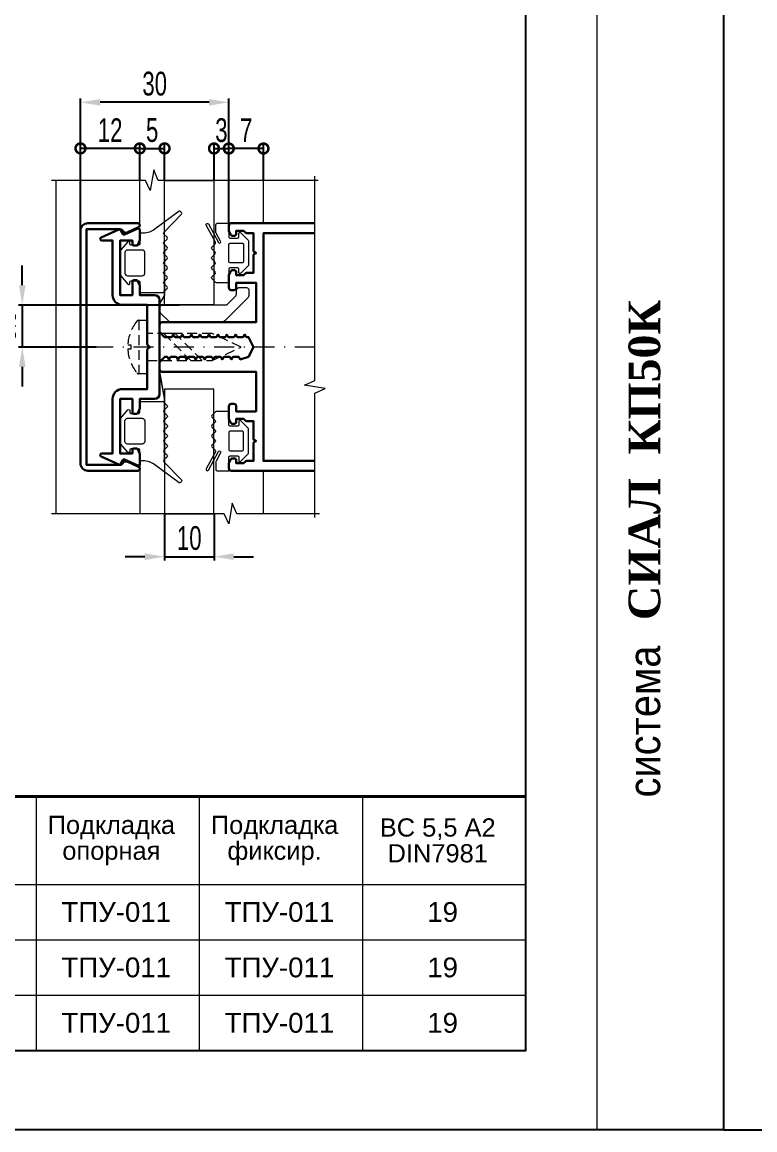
# Model space of a CAD drawing. Extents: x -37 to 8820, y -336 to 478.
# Drawn here: x 541.4 to 634, y 0 to 139.9 of the extents above; entities that cross this region are included whole.
import ezdxf
from ezdxf.enums import TextEntityAlignment as Align

# ---------------------------------------------------------------- set-up
doc = ezdxf.new("R2010")
doc.units = 0
doc.header["$LTSCALE"] = 5
doc.linetypes.add('DASHDOT', pattern=[1, 0.5, -0.25, 0, -0.25])
doc.linetypes.add('HIDDEN', pattern=[0.375, 0.25, -0.125])
doc.layers.get('0').update_dxf_attribs({"linetype": 'CONTINUOUS', "lineweight": 30})
doc.layers.get('DEFPOINTS').update_dxf_attribs({"linetype": 'CONTINUOUS'})
for name, color, linetype, lineweight in [('1', 6, 'DASHDOT', 13), ('2', 3, 'HIDDEN', 13), ('Dimentions', 5, 'CONTINUOUS', 15), ('Glass', 5, 'CONTINUOUS', 20), ('Герлен', 7, 'CONTINUOUS', 60), ('Зигзаг', 1, 'CONTINUOUS', 15), ('Конструкции', 252, 'CONTINUOUS', 20), ('Подкладки', 1, 'CONTINUOUS', 20), ('Рамки', 1, 'CONTINUOUS', 15), ('Текстовый', 7, 'CONTINUOUS', 9), ('Уплотнители', 1, 'CONTINUOUS', 20)]:
    doc.layers.add(name, color=color, linetype=linetype, lineweight=lineweight)
doc.layers.add('Скрытые', color=14, linetype='CONTINUOUS', plot=False)
doc.styles.add('3', font='RUSS.SHX', dxfattribs={"width": 0.7, "height": 3})
doc.styles.add('Каталожный', font='arial.ttf', dxfattribs={"height": 2.5})
doc.styles.add('Фирм', font='arial.ttf', dxfattribs={"height": 3.5})
doc.styles.add('Фирм5', font='timesbd.ttf', dxfattribs={"height": 4})
doc.dimstyles.new('MX1_6', dxfattribs={"dimtxt": 3, "dimasz": 2.5, "dimexe": 0.5, "dimexo": 0, "dimgap": 0.8, "dimtad": 1, "dimlfac": 1.6, "dimdsep": 46, "dimtxsty": '3', "dimcen": 0, "dimclrd": 256, "dimclre": 256, "dimclrt": 256, "dimaunit": 1, "dimadec": 0, "dimazin": 0, "dimtfac": 1, "dimtmove": 0, "dimatfit": 1, "dimfxl": 1, "dimtvp": 1, "dimtolj": 1, "dimtzin": 0, "dimarcsym": 0})

# ---------------------------------------------------------------- blocks, each defined once
blk = doc.blocks.new('*D1048')
at = {"layer": 'DEFPOINTS', "color": 0, "linetype": 'Continuous', "transparency": 16777216}
for p in [(548.73, 129.78), (548.73, 123.13), (567.48, 122.56)]:
    blk.add_point(p, dxfattribs=at)
at = {"layer": 'Dimentions', "linetype": 'Continuous', "lineweight": -2, "transparency": 16777216}
for p, q in [((548.73, 123.13), (548.73, 130.28)), ((567.48, 122.56), (567.48, 130.28)), ((564.98, 129.78), (551.23, 129.78))]:
    blk.add_line(p, q, dxfattribs=at)
at = {"layer": 'Dimentions', "linetype": 'Continuous', "transparency": 16777216}
for points in [[(551.23, 130.19), (551.23, 129.36), (548.73, 129.78)], [(564.98, 130.19), (564.98, 129.36), (567.48, 129.78)]]:
    blk.add_solid(points, dxfattribs=at)
at = {"layer": 'Dimentions', "linetype": 'Continuous', "transparency": 16777216, "insert": (558.11, 132.12), "char_height": 3, "attachment_point": 5, "style": '3'}
blk.add_mtext('\\A1;30', dxfattribs=at)
blk = doc.blocks.new('_DotSmall')
at = {"color": 0, "linetype": 'ByBlock', "const_width": 0.5}
blk.add_lwpolyline([(-0.0625, 0, 1), (0.0625, 0, 1)], format="xyb", close=True, dxfattribs=at)
blk = doc.blocks.new('*D1049')
at = {"layer": 'DEFPOINTS', "color": 0, "linetype": 'Continuous', "transparency": 16777216}
for p in [(548.73, 123.96), (556.23, 119.92), (548.73, 109.96)]:
    blk.add_point(p, dxfattribs=at)
at = {"layer": 'Dimentions', "linetype": 'Continuous', "lineweight": -2, "transparency": 16777216}
for p, q in [((548.73, 109.96), (548.73, 124.46)), ((556.23, 123.96), (548.73, 123.96)), ((556.23, 119.92), (556.23, 124.46))]:
    blk.add_line(p, q, dxfattribs=at)
at = {"layer": 'Dimentions', "linetype": 'Continuous', "lineweight": -2, "transparency": 16777216, "xscale": 2.5, "yscale": 2.5, "zscale": 2.5, "rotation": 180}
blk.add_blockref('_DotSmall', (548.73, 123.96), dxfattribs=at)
at = {"layer": 'Dimentions', "linetype": 'Continuous', "lineweight": -2, "transparency": 16777216, "xscale": 2.5, "yscale": 2.5, "zscale": 2.5}
blk.add_blockref('_DotSmall', (556.23, 123.96), dxfattribs=at)
at = {"layer": 'Dimentions', "linetype": 'Continuous', "transparency": 16777216, "insert": (552.48, 126.26), "char_height": 3, "attachment_point": 5, "style": '3'}
blk.add_mtext('\\A1;12', dxfattribs=at)
blk = doc.blocks.new('*D1050')
at = {"layer": 'DEFPOINTS', "color": 0, "linetype": 'Continuous', "transparency": 16777216}
for p in [(567.48, 123.95), (565.61, 119.92), (567.48, 114.18)]:
    blk.add_point(p, dxfattribs=at)
at = {"layer": 'Dimentions', "linetype": 'Continuous', "lineweight": -2, "transparency": 16777216}
for p, q in [((565.61, 119.92), (565.61, 124.45)), ((565.61, 123.95), (567.48, 123.95)), ((567.48, 114.18), (567.48, 124.45))]:
    blk.add_line(p, q, dxfattribs=at)
at = {"layer": 'Dimentions', "linetype": 'Continuous', "lineweight": -2, "transparency": 16777216, "xscale": 2.5, "yscale": 2.5, "zscale": 2.5, "rotation": 180}
blk.add_blockref('_DotSmall', (565.61, 123.95), dxfattribs=at)
at = {"layer": 'Dimentions', "linetype": 'Continuous', "lineweight": -2, "transparency": 16777216, "xscale": 2.5, "yscale": 2.5, "zscale": 2.5}
blk.add_blockref('_DotSmall', (567.48, 123.95), dxfattribs=at)
at = {"layer": 'Dimentions', "linetype": 'Continuous', "transparency": 16777216, "insert": (566.54, 126.25), "char_height": 3, "attachment_point": 5, "style": '3'}
blk.add_mtext('\\A1;3', dxfattribs=at)
blk = doc.blocks.new('*D1051')
at = {"layer": 'DEFPOINTS', "color": 0, "linetype": 'Continuous', "transparency": 16777216}
for p in [(567.48, 123.95), (567.48, 119.92), (571.86, 119.92)]:
    blk.add_point(p, dxfattribs=at)
at = {"layer": 'Dimentions', "linetype": 'Continuous', "lineweight": -2, "transparency": 16777216}
for p, q in [((567.48, 119.92), (567.48, 124.45)), ((571.86, 123.95), (567.48, 123.95)), ((571.86, 119.92), (571.86, 124.45))]:
    blk.add_line(p, q, dxfattribs=at)
at = {"layer": 'Dimentions', "linetype": 'Continuous', "lineweight": -2, "transparency": 16777216, "xscale": 2.5, "yscale": 2.5, "zscale": 2.5, "rotation": 180}
blk.add_blockref('_DotSmall', (567.48, 123.95), dxfattribs=at)
at = {"layer": 'Dimentions', "linetype": 'Continuous', "lineweight": -2, "transparency": 16777216, "xscale": 2.5, "yscale": 2.5, "zscale": 2.5}
blk.add_blockref('_DotSmall', (571.86, 123.95), dxfattribs=at)
at = {"layer": 'Dimentions', "linetype": 'Continuous', "transparency": 16777216, "insert": (569.67, 126.25), "char_height": 3, "attachment_point": 5, "style": '3'}
blk.add_mtext('\\A1;7', dxfattribs=at)
blk = doc.blocks.new('*D1052')
at = {"layer": 'DEFPOINTS', "color": 0, "linetype": 'Continuous', "transparency": 16777216}
for p in [(559.36, 77.82), (565.61, 77.82), (565.61, 72.39)]:
    blk.add_point(p, dxfattribs=at)
at = {"layer": 'Dimentions', "linetype": 'Continuous', "lineweight": -2, "transparency": 16777216}
for p, q in [((559.36, 77.82), (559.36, 71.89)), ((565.61, 77.82), (565.61, 71.89)), ((556.86, 72.39), (554.36, 72.39)), ((559.36, 72.39), (565.61, 72.39)), ((568.11, 72.39), (570.61, 72.39))]:
    blk.add_line(p, q, dxfattribs=at)
at = {"layer": 'Dimentions', "linetype": 'Continuous', "transparency": 16777216}
for points in [[(556.86, 72.81), (556.86, 71.97), (559.36, 72.39)], [(568.11, 72.81), (568.11, 71.97), (565.61, 72.39)]]:
    blk.add_solid(points, dxfattribs=at)
at = {"layer": 'Dimentions', "linetype": 'Continuous', "transparency": 16777216, "insert": (562.48, 74.73), "char_height": 3, "attachment_point": 5, "style": '3'}
blk.add_mtext('\\A1;\\A1;10 ', dxfattribs=at)
blk = doc.blocks.new('*D1053')
at = {"layer": 'DEFPOINTS', "color": 0, "linetype": 'Continuous', "transparency": 16777216}
for p in [(559.36, 123.96), (556.23, 119.92), (559.36, 119.92)]:
    blk.add_point(p, dxfattribs=at)
at = {"layer": 'Dimentions', "linetype": 'Continuous', "lineweight": -2, "transparency": 16777216}
for p, q in [((556.23, 119.92), (556.23, 124.46)), ((556.23, 123.96), (559.36, 123.96)), ((559.36, 119.92), (559.36, 124.46))]:
    blk.add_line(p, q, dxfattribs=at)
at = {"layer": 'Dimentions', "linetype": 'Continuous', "lineweight": -2, "transparency": 16777216, "xscale": 2.5, "yscale": 2.5, "zscale": 2.5, "rotation": 180}
blk.add_blockref('_DotSmall', (556.23, 123.96), dxfattribs=at)
at = {"layer": 'Dimentions', "linetype": 'Continuous', "lineweight": -2, "transparency": 16777216, "xscale": 2.5, "yscale": 2.5, "zscale": 2.5}
blk.add_blockref('_DotSmall', (559.36, 123.96), dxfattribs=at)
at = {"layer": 'Dimentions', "linetype": 'Continuous', "transparency": 16777216, "insert": (557.79, 126.26), "char_height": 3, "attachment_point": 5, "style": '3'}
blk.add_mtext('\\A1;\\A1;5 ', dxfattribs=at)
blk = doc.blocks.new('*D1432')
at = {"layer": 'DEFPOINTS', "color": 0, "transparency": 16777216}
for p in [(561.21, 104.18), (541.38, 98.87), (550.73, 98.87)]:
    blk.add_point(p, dxfattribs=at)
at = {"layer": 'Dimentions', "lineweight": -2, "transparency": 16777216}
for p, q in [((541.38, 106.68), (541.38, 109.18)), ((561.21, 104.18), (540.88, 104.18)), ((541.38, 104.18), (541.38, 98.87)), ((550.73, 98.87), (540.88, 98.87)), ((541.38, 96.37), (541.38, 93.87))]:
    blk.add_line(p, q, dxfattribs=at)
at = {"layer": 'Dimentions', "transparency": 16777216}
for points in [[(540.96, 106.68), (541.79, 106.68), (541.38, 104.18)], [(540.96, 96.37), (541.79, 96.37), (541.38, 98.87)]]:
    blk.add_solid(points, dxfattribs=at)
at = {"layer": 'Dimentions', "transparency": 16777216, "insert": (539.08, 101.53), "char_height": 3, "attachment_point": 5, "rotation": 90, "style": '3'}
blk.add_mtext('\\A1;8.5', dxfattribs=at)

msp = doc.modelspace()

# ---------------------------------------------------------------- linework, layer by layer
for points in [[(548.73, 113.5597), (548.73, 84.1847, 0.41421356), (549.6675, 83.2472), (555.98, 83.2472, 0.80258485), (556.0857, 83.7237), (554.649, 84.3937, 0.40155944), (554.076, 84.1991, -0.27973928), (553.7433, 83.9972), (549.48, 83.9972), (549.48, 113.7472), (553.7433, 113.7472, -0.27973928), (554.076, 113.5452, 0.40155944), (554.649, 113.3506), (556.0857, 114.0206, 0.80258485), (555.98, 114.4972), (549.6675, 114.4972, 0.41421356)], [(553.5761, 113.7296, -0.41421356), (553.8253, 113.6389), (554.0453, 113.1671, 0.41421356), (554.2944, 113.0764), (555.9633, 113.8546, -0.54861879), (556.23, 113.6847), (556.23, 112.3539, -0.11643382), (556.2102, 112.2701), (555.9693, 111.7883, -0.28407904), (555.8016, 111.6847), (555.48, 111.6847, -0.41421356), (555.2925, 111.8722), (555.2925, 112.3097), (553.73, 112.3097), (553.73, 105.4347), (555.2925, 105.4347), (555.2925, 107.1222, -0.41421356), (555.48, 107.3097), (555.8016, 107.3097, -0.28407904), (555.9693, 107.206), (556.2102, 106.7242, -0.11643382), (556.23, 106.6404), (556.23, 105.4347), (558.105, 105.4347, -0.41421356), (558.73, 104.8097), (558.73, 92.9347, -0.41421356), (558.105, 92.3097), (556.23, 92.3097), (556.23, 91.1039, -0.11643382), (556.2102, 91.0201), (555.9693, 90.5383, -0.28407904), (555.8016, 90.4347), (555.48, 90.4347, -0.41421356), (555.2925, 90.6222), (555.2925, 92.3097), (553.73, 92.3097), (553.73, 85.4347), (555.2925, 85.4347), (555.2925, 85.8722, -0.41421356), (555.48, 86.0597), (555.8016, 86.0597, -0.28407904), (555.9693, 85.956), (556.2102, 85.4742, -0.11643382), (556.23, 85.3904), (556.23, 84.0597, -0.54861879), (555.9633, 83.8897), (554.2944, 84.6679, 0.41421356), (554.0453, 84.5772), (553.8253, 84.1054, -0.41421356), (553.5761, 84.0147), (551.3383, 85.0582, -0.29147342), (551.23, 85.2282), (551.23, 85.2472, -0.41421356), (551.4175, 85.4347), (552.7925, 85.4347), (552.7925, 92.3097, -0.41421356), (554.0425, 93.5597), (557.1675, 93.5597), (557.1675, 98.482, -0.19891237), (557.2224, 98.6146), (557.48, 98.8722), (557.2224, 99.1297, -0.19891237), (557.1675, 99.2623), (557.1675, 104.1847), (554.0425, 104.1847, -0.41421356), (552.7925, 105.4347), (552.7925, 112.3097), (551.4175, 112.3097, -0.41421356), (551.23, 112.4972), (551.23, 112.5161, -0.29147342), (551.3383, 112.6861)]]:
    msp.add_lwpolyline(points, format="xyb", close=True)
msp.add_lwpolyline([(578.3452, 83.2472), (567.7925, 83.2472, -0.41421356), (567.48, 83.5597), (567.48, 84.1404, -0.11643382), (567.4998, 84.2242), (567.7407, 84.706, -0.28407904), (567.9084, 84.8097), (568.23, 84.8097, -0.41421356), (568.4175, 84.6222), (568.4175, 84.1847), (569.355, 84.1847), (569.6126, 84.4422, -0.19891237), (569.7452, 84.4972), (570.605, 84.4972), (570.605, 86.725, -0.28407904), (570.7087, 86.8927), (570.9175, 86.9972), (570.7087, 87.1016, -0.28407904), (570.605, 87.2693), (570.605, 89.4972), (569.7452, 89.4972, -0.19891237), (569.6126, 89.5521), (569.355, 89.8097), (568.4175, 89.8097), (568.4175, 89.3722, -0.41421356), (568.23, 89.1847), (567.9084, 89.1847, -0.28407904), (567.7407, 89.2883), (567.4998, 89.7701, -0.11643382), (567.48, 89.8539), (567.48, 91.3722, -0.41421356), (567.7925, 91.6847), (568.105, 91.6847, -0.41421356), (568.4175, 91.3722), (568.4175, 90.7472), (570.9175, 90.7472), (570.9175, 95.7472), (559.0425, 95.7472, -0.41421356), (558.73, 96.0597), (558.73, 96.9195, -0.19891237), (558.7849, 97.0521), (559.3001, 97.5672, -0.19891237), (559.4327, 97.6222), (559.6454, 97.6222, -0.28407904), (559.8131, 97.5185), (559.9175, 97.3097), (560.022, 97.5185, -0.28407904), (560.1897, 97.6222), (560.7704, 97.6222, -0.28407904), (560.9381, 97.5185), (561.0425, 97.3097), (561.147, 97.5185, -0.28407904), (561.3147, 97.6222), (561.8954, 97.6222, -0.28407904), (562.0631, 97.5185), (562.1675, 97.3097), (562.272, 97.5185, -0.28407904), (562.4397, 97.6222), (563.0204, 97.6222, -0.28407904), (563.1881, 97.5185), (563.2925, 97.3097), (563.397, 97.5185, -0.28407904), (563.5647, 97.6222), (564.1454, 97.6222, -0.28407904), (564.3131, 97.5185), (564.4175, 97.3097), (564.522, 97.5185, -0.28407904), (564.6897, 97.6222), (565.2704, 97.6222, -0.28407904), (565.4381, 97.5185), (565.5425, 97.3097), (565.647, 97.5185, -0.28407904), (565.8147, 97.6222), (566.3954, 97.6222, -0.28407904), (566.5631, 97.5185), (566.6675, 97.3097), (566.772, 97.5185, -0.28407904), (566.9397, 97.6222), (567.5204, 97.6222, -0.28407904), (567.6881, 97.5185), (567.7925, 97.3097), (567.897, 97.5185, -0.28407904), (568.0647, 97.6222), (568.6454, 97.6222, -0.28407904), (568.8131, 97.5185), (568.9175, 97.3097), (569.98, 97.6222), (570.605, 98.8722), (569.98, 100.1222), (569.7522, 100.1222, -0.28407904), (569.5845, 100.2258), (569.48, 100.4347), (569.3756, 100.2258, -0.28407904), (569.2079, 100.1222), (568.6272, 100.1222, -0.28407904), (568.4595, 100.2258), (568.355, 100.4347), (568.2506, 100.2258, -0.28407904), (568.0829, 100.1222), (567.5022, 100.1222, -0.28407904), (567.3345, 100.2258), (567.23, 100.4347), (567.1256, 100.2258, -0.28407904), (566.9579, 100.1222), (566.3772, 100.1222, -0.28407904), (566.2095, 100.2258), (566.105, 100.4347), (566.0006, 100.2258, -0.28407904), (565.8329, 100.1222), (565.2522, 100.1222, -0.28407904), (565.0845, 100.2258), (564.98, 100.4347), (564.8756, 100.2258, -0.28407904), (564.7079, 100.1222), (564.1272, 100.1222, -0.28407904), (563.9595, 100.2258), (563.855, 100.4347), (563.7506, 100.2258, -0.28407904), (563.5829, 100.1222), (563.0022, 100.1222, -0.28407904), (562.8345, 100.2258), (562.73, 100.4347), (562.6256, 100.2258, -0.28407904), (562.4579, 100.1222), (561.8772, 100.1222, -0.28407904), (561.7095, 100.2258), (561.605, 100.4347), (561.5006, 100.2258, -0.28407904), (561.3329, 100.1222), (560.7522, 100.1222, -0.28407904), (560.5845, 100.2258), (560.48, 100.4347), (560.3756, 100.2258, -0.28407904), (560.2079, 100.1222), (559.4327, 100.1222, -0.19891237), (559.3001, 100.1771), (558.7849, 100.6922, -0.19891237), (558.73, 100.8248), (558.73, 101.6847, -0.41421356), (559.0425, 101.9972), (570.9175, 101.9972), (570.9175, 106.9972), (568.4175, 106.9972), (568.4175, 106.3722, -0.41421356), (568.105, 106.0597), (567.7925, 106.0597, -0.41421356), (567.48, 106.3722), (567.48, 107.8904, -0.11643382), (567.4998, 107.9742), (567.7407, 108.456, -0.28407904), (567.9084, 108.5597), (568.23, 108.5597, -0.41421356), (568.4175, 108.3722), (568.4175, 107.9347), (569.355, 107.9347), (569.6126, 108.1922, -0.19891237), (569.7452, 108.2472), (570.605, 108.2472), (570.605, 110.475, -0.28407904), (570.7087, 110.6427), (570.9175, 110.7472), (570.7087, 110.8516, -0.28407904), (570.605, 111.0193), (570.605, 113.2472), (569.7452, 113.2472, -0.19891237), (569.6126, 113.3021), (569.355, 113.5597), (568.4175, 113.5597), (568.4175, 113.1222, -0.41421356), (568.23, 112.9347), (567.9084, 112.9347, -0.28407904), (567.7407, 113.0383), (567.4998, 113.5201, -0.11643382), (567.48, 113.6039), (567.48, 114.1847, -0.41421356), (567.7925, 114.4972), (578.3452, 114.4972)], format="xyb")
msp.add_lwpolyline([(578.3452, 84.4972), (571.855, 84.4972), (571.855, 113.2472), (578.3452, 113.2472)])
at = {"layer": '1'}
msp.add_line((578.3452, 98.8722), (550.73, 98.8722), dxfattribs=at)
at = {"layer": '2'}
msp.add_line((556.1115, 102.2472), (556.1115, 95.4972), dxfattribs=at)
msp.add_lwpolyline([(554.7047, 99.1178, -0.16184886), (555.8704, 102.1335, -0.22388754), (556.1115, 102.2472), (557.1675, 102.2472), (557.1675, 95.4972), (556.1115, 95.4972, -0.22388754), (555.8704, 95.6108, -0.16184886), (554.7047, 98.6265), (555.1423, 98.6265), (555.1423, 99.1178)], format="xyb", close=True, dxfattribs=at)
for points in [[(557.1675, 97.1534), (565.3567, 97.1534), (569.0425, 98.8722), (565.3567, 100.5909), (557.1675, 100.5909)], [(559.248, 100.5909), (562.6855, 97.1534), (564.1178, 97.1534), (560.6803, 100.5909)]]:
    msp.add_lwpolyline(points, close=True, dxfattribs=at)
at = {"layer": 'Dimentions', "linetype": 'Continuous'}
msp.add_line((614, 297), (614, 0), dxfattribs=at)
at = {"layer": 'Glass'}
for points in [[(559.355, 104.1847), (559.355, 119.9198), (565.605, 119.9198), (565.605, 104.1847)], [(559.355, 93.5597), (559.355, 77.8245), (565.605, 77.8245), (565.605, 93.5597)]]:
    msp.add_lwpolyline(points, close=True, dxfattribs=at)
at = {"layer": 'Герлен', "lineweight": 40}
msp.add_line((440, 42.0868), (605, 42.0868), dxfattribs=at)
at = {"layer": 'Герлен', "ltscale": 2, "const_width": 0.1875}
msp.add_lwpolyline([(559.355, 111.6084), (559.355, 105.4138), (558.73, 104.3257), (558.73, 95.7472), (559.355, 92.3342), (559.355, 84.5176)], dxfattribs=at)
at = {"layer": 'Зигзаг'}
for points in [[(578.7874, 119.9198), (558.5679, 119.9198), (557.987, 121.2377), (557.5514, 118.625), (556.9689, 119.9198), (545.0599, 119.9198)], [(578.3452, 77.3334), (578.3452, 93.0453), (579.663, 93.6262), (577.0504, 94.0618), (578.3452, 94.6443), (578.3452, 120.4459)], [(578.9294, 77.8245), (568.5042, 77.8245), (567.9234, 79.1424), (567.4877, 76.5297), (566.9052, 77.8245), (545.0629, 77.8245)]]:
    msp.add_lwpolyline(points, dxfattribs=at)
at = {"layer": 'Конструкции'}
for p, q in [((556.23, 114.4972), (556.23, 119.9198)), ((571.855, 114.4972), (571.855, 119.9198)), ((556.23, 84.9255), (556.23, 77.8245)), ((556.23, 83.2472), (556.23, 77.8245)), ((571.855, 77.8245), (571.855, 83.2472)), ((571.855, 77.8245), (571.855, 83.2472))]:
    msp.add_line(p, q, dxfattribs=at)
msp.add_lwpolyline([(545.605, 119.9198), (545.605, 77.8245)], dxfattribs=at)
msp.add_lwpolyline([(545.605, 119.9198), (545.605, 77.8245)], dxfattribs=at)
at = {"layer": 'Подкладки'}
msp.add_lwpolyline([(568.4527, 106.0597, -0.41421356), (568.7652, 106.3722), (569.7027, 106.3722, -0.41421356), (570.0152, 106.0597), (570.0152, 105.4883, -0.19891237), (569.8322, 105.0463), (566.966, 102.1802, -0.19891237), (566.5241, 101.9972), (560.1457, 101.9972, -0.19891237), (559.9247, 102.0887), (558.8578, 103.1556, -0.19891237), (558.7663, 103.3766), (558.7663, 103.8722, -0.41421356), (559.0788, 104.1847), (567.0733, 104.1847, 0.19891237), (567.2942, 104.2762), (568.3612, 105.3431, 0.19891237), (568.4527, 105.5641)], format="xyb", close=True, dxfattribs=at)
at = {"layer": 'Рамки'}
for p, q in [((543.125, 42.0868), (543.125, 10)), ((563.75, 42.0868), (563.75, 10)), ((584.375, 42.0868), (584.375, 10)), ((440, 31), (605, 31)), ((440, 24), (605, 24)), ((440, 17), (605, 17)), ((440, 10), (605, 10))]:
    msp.add_line(p, q, dxfattribs=at)
at = {"layer": 'Скрытые', "linetype": 'Continuous'}
for points in [[(420, 297), (630, 297), (630, 0), (420, 0)], [(840, 297), (630, 297), (630, 0), (840, 0)], [(440, 10), (440, 287), (605, 287), (605, 10)]]:
    msp.add_lwpolyline(points, close=True, dxfattribs=at)
at = {"layer": 'Уплотнители'}
for points in [[(554.98, 107.0909, -0.41421356), (555.1363, 107.2472), (556.0738, 107.2472, -0.41421356), (556.23, 107.0909), (556.23, 105.7472), (559.118, 105.7472, 0.19891237), (559.2064, 105.7838), (559.6843, 106.2617, 0.41421356), (559.6843, 106.4826), (559.2802, 106.8867, -0.41421356), (559.2802, 107.1076), (559.6843, 107.5117, 0.41421356), (559.6843, 107.7326), (559.2802, 108.1367, -0.41421356), (559.2802, 108.3576), (559.6843, 108.7617, 0.41421356), (559.6843, 108.9826), (559.2802, 109.3867, -0.41421356), (559.2802, 109.6076), (559.6843, 110.0117, 0.41421356), (559.6843, 110.2326), (559.2802, 110.6367, -0.41421356), (559.2802, 110.8576), (559.6843, 111.2617, 0.41421356), (559.6843, 111.4826), (559.2802, 111.8867, -0.41421356), (559.2802, 112.1076), (559.6843, 112.5117, 0.41421356), (559.6843, 112.7326), (559.2802, 113.1367, -0.41421356), (559.2802, 113.3576), (561.4945, 115.6367, 0.41421356), (561.4945, 115.8576), (561.3632, 115.989, 0.29253821), (561.1987, 116.0251), (558.1455, 113.7443, -0.16178775), (556.6493, 113.2472), (556.23, 113.2472), (556.23, 111.9034, -0.41421356), (556.0738, 111.7472), (555.1363, 111.7472, -0.41421356), (554.98, 111.9034), (554.98, 112.0597, 0.66858666), (554.7132, 112.17), (553.7757, 111.1054, 0.19861919), (553.73, 110.995), (553.73, 107.9993, 0.19861919), (553.7757, 107.8889), (554.7132, 106.8243, 0.66858666), (554.98, 106.9347)], [(566.4409, 112.2279), (565.8739, 113.273, -0.12491271), (565.855, 113.3475), (565.855, 114.3409, -0.41421356), (566.0113, 114.4972), (567.48, 114.4972), (567.48, 112.7784, 0.41421356), (567.6363, 112.6222), (568.5738, 112.6222, 0.41421356), (568.73, 112.7784), (568.73, 113.1847, -0.66858666), (568.9969, 113.295), (569.9344, 112.3554, -0.19861919), (569.98, 112.245), (569.98, 109.2493, -0.19861919), (569.9344, 109.1389), (568.9969, 108.1993, -0.66858666), (568.73, 108.3097), (568.73, 108.7159, 0.41421356), (568.5738, 108.8722), (567.6363, 108.8722, 0.41421356), (567.48, 108.7159), (567.48, 106.9972), (565.9197, 106.9972, -0.19891237), (565.8093, 107.0429), (565.3405, 107.5117, -0.41421356), (565.3405, 107.7326), (565.7445, 108.1367, 0.41421356), (565.7445, 108.3576), (565.3405, 108.7617, -0.41421356), (565.3405, 108.9826), (565.7445, 109.3867, 0.41421356), (565.7445, 109.6076), (565.3405, 110.0117, -0.41421356), (565.3405, 110.2326), (565.7445, 110.6367, 0.41421356), (565.7445, 110.8576), (565.3405, 111.2617, -0.41421356), (565.3405, 111.4826), (565.7726, 111.9147, 0.33207606), (565.7994, 112.0997), (564.6239, 114.2664, -1), (564.8986, 114.4154), (566.1662, 112.0789, 1)], [(569.355, 111.8409), (569.355, 109.6534, -0.41421356), (569.1988, 109.4972), (567.6363, 109.4972, -0.41421356), (567.48, 109.6534), (567.48, 111.8409, -0.41421356), (567.6363, 111.9972), (569.1988, 111.9972, -0.41421356)], [(554.355, 110.8097), (554.355, 108.1847, 0.41421356), (554.6675, 107.8722), (556.5425, 107.8722, 0.41421356), (556.855, 108.1847), (556.855, 110.8097, 0.41421356), (556.5425, 111.1222), (554.6675, 111.1222, 0.41421356)], [(554.98, 90.6534, 0.41421356), (555.1363, 90.4972), (556.0738, 90.4972, 0.41421356), (556.23, 90.6534), (556.23, 91.9972), (559.118, 91.9972, -0.19891237), (559.2064, 91.9605), (559.6843, 91.4826, -0.41421356), (559.6843, 91.2617), (559.2802, 90.8576, 0.41421356), (559.2802, 90.6367), (559.6843, 90.2326, -0.41421356), (559.6843, 90.0117), (559.2802, 89.6076, 0.41421356), (559.2802, 89.3867), (559.6843, 88.9826, -0.41421356), (559.6843, 88.7617), (559.2802, 88.3576, 0.41421356), (559.2802, 88.1367), (559.6843, 87.7326, -0.41421356), (559.6843, 87.5117), (559.2802, 87.1076, 0.41421356), (559.2802, 86.8867), (559.6843, 86.4826, -0.41421356), (559.6843, 86.2617), (559.2802, 85.8576, 0.41421356), (559.2802, 85.6367), (559.6843, 85.2326, -0.41421356), (559.6843, 85.0117), (559.2802, 84.6076, 0.41421356), (559.2802, 84.3867), (561.4945, 82.1076, -0.41421356), (561.4945, 81.8867), (561.3632, 81.7553, -0.29253821), (561.1987, 81.7192), (558.1455, 84, 0.16178775), (556.6493, 84.4972), (556.23, 84.4972), (556.23, 85.8409, 0.41421356), (556.0738, 85.9972), (555.1363, 85.9972, 0.41421356), (554.98, 85.8409), (554.98, 85.6847, -0.66858666), (554.7132, 85.5743), (553.7757, 86.6389, -0.19861919), (553.73, 86.7493), (553.73, 89.745, -0.19861919), (553.7757, 89.8554), (554.7132, 90.92, -0.66858666), (554.98, 90.8097)], [(554.355, 86.9347), (554.355, 89.5597, -0.41421356), (554.6675, 89.8722), (556.5425, 89.8722, -0.41421356), (556.855, 89.5597), (556.855, 86.9347, -0.41421356), (556.5425, 86.6222), (554.6675, 86.6222, -0.41421356)], [(566.4409, 85.5164), (565.8739, 84.4713, 0.12491271), (565.855, 84.3968), (565.855, 83.4034, 0.41421356), (566.0113, 83.2472), (567.48, 83.2472), (567.48, 84.9659, -0.41421356), (567.6363, 85.1222), (568.5738, 85.1222, -0.41421356), (568.73, 84.9659), (568.73, 84.5597, 0.66858666), (568.9969, 84.4493), (569.9344, 85.3889, 0.19861919), (569.98, 85.4993), (569.98, 88.495, 0.19861919), (569.9344, 88.6054), (568.9969, 89.545, 0.66858666), (568.73, 89.4347), (568.73, 89.0284, -0.41421356), (568.5738, 88.8722), (567.6363, 88.8722, -0.41421356), (567.48, 89.0284), (567.48, 90.7472), (565.9197, 90.7472, 0.19891237), (565.8093, 90.7014), (565.3405, 90.2326, 0.41421356), (565.3405, 90.0117), (565.7445, 89.6076, -0.41421356), (565.7445, 89.3867), (565.3405, 88.9826, 0.41421356), (565.3405, 88.7617), (565.7445, 88.3576, -0.41421356), (565.7445, 88.1367), (565.3405, 87.7326, 0.41421356), (565.3405, 87.5117), (565.7445, 87.1076, -0.41421356), (565.7445, 86.8867), (565.3405, 86.4826, 0.41421356), (565.3405, 86.2617), (565.7726, 85.8296, -0.33207606), (565.7994, 85.6446), (564.6239, 83.4779, 1), (564.8986, 83.3289), (566.1662, 85.6654, -1)], [(569.355, 85.9034), (569.355, 88.0909, 0.41421356), (569.1988, 88.2472), (567.6363, 88.2472, 0.41421356), (567.48, 88.0909), (567.48, 85.9034, 0.41421356), (567.6363, 85.7472), (569.1988, 85.7472, 0.41421356)]]:
    msp.add_lwpolyline(points, format="xyb", close=True, dxfattribs=at)

# ---------------------------------------------------------------- texts
at = {"layer": 'Текстовый', "style": 'Фирм5'}
msp.add_text('СИАЛ  КП50К', height=4, rotation=90, dxfattribs=at).set_placement((622, 64.3724))
at = {"layer": 'Текстовый', "style": 'Фирм', "width": 0.9}
msp.add_text(' система ', height=4, rotation=90, dxfattribs=at).set_placement((622, 51.5762), align=Align.CENTER)
at = {"layer": 'Текстовый', "linetype": 'Continuous', "attachment_point": 5, "line_spacing_factor": 0.85, "style": 'Каталожный'}
for s, insert, char_height, width in [('Подкладка опорная', (552.6366, 36.5434), 2.3, 27.25), ('Подкладка фиксир.', (573.2616, 36.5434), 2.3, 27.25), ('ВС 5,5 А2\\PDIN7981', (593.8866, 36.5434), 2.3, 27.25), ('ТПУ-011', (553.2547, 27.5), 2.5, 14), ('ТПУ-011', (573.8797, 27.5), 2.5, 14), ('19', (594.5047, 27.5), 2.5, 14), ('ТПУ-011', (553.2547, 20.5), 2.5, 14), ('ТПУ-011', (573.8797, 20.5), 2.5, 14), ('19', (594.5047, 20.5), 2.5, 14), ('ТПУ-011', (553.2547, 13.5), 2.5, 14), ('ТПУ-011', (573.8797, 13.5), 2.5, 14), ('19', (594.5047, 13.5), 2.5, 14)]:
    msp.add_mtext(s, dxfattribs=dict(at, insert=insert, char_height=char_height, width=width))

# ---------------------------------------------------------------- dimensions: what is measured, and where the dimension line sits
at = {"layer": 'Dimentions', "linetype": 'Continuous'}
dim = msp.add_linear_dim(base=(548.73, 129.7781), p1=(567.48, 122.5604), p2=(548.73, 123.1336), dimstyle='MX1_6', dxfattribs=at)
dim.commit()
dim.dimension.update_dxf_attribs({"geometry": '*D1048', "text_midpoint": (558.105, 132.121)})
for base, p1, p2, picture, middle in [((548.73, 123.9572), (556.23, 119.9198), (548.73, 109.9618), '*D1049', (552.48, 126.2572)), ((567.48, 123.9509), (571.855, 119.9198), (567.48, 119.9198), '*D1051', (569.6675, 126.2509))]:
    dim = msp.add_linear_dim(base=base, p1=p1, p2=p2, dimstyle='MX1_6', override={"dimblk1": 'DotSmall', "dimblk2": 'DotSmall', "dimsah": 1}, dxfattribs=at)
    dim.commit()
    dim.dimension.update_dxf_attribs({"geometry": picture, "text_midpoint": middle})
dim = msp.add_linear_dim(base=(559.355, 123.9572), p1=(556.23, 119.9198), p2=(559.355, 119.9198), text='\\A1;<> ', dimstyle='MX1_6', override={"dimblk1": 'DotSmall', "dimblk2": 'DotSmall', "dimsah": 1}, dxfattribs=at)
dim.commit()
dim.dimension.update_dxf_attribs({"geometry": '*D1053', "text_midpoint": (557.7925, 126.2572)})
dim = msp.add_linear_dim(base=(567.48, 123.9509), p1=(565.605, 119.9198), p2=(567.48, 114.1847), dimstyle='MX1_6', override={"dimblk1": 'DotSmall', "dimblk2": 'DotSmall', "dimsah": 1}, dxfattribs=at)
dim.commit()
dim.dimension.update_dxf_attribs({"geometry": '*D1050', "text_midpoint": (566.5425, 123.9509), "dimtype": 160})
at = {"layer": 'Dimentions'}
dim = msp.add_linear_dim(base=(541.3763, 98.8722), p1=(561.2078, 104.1847), p2=(550.73, 98.8722), angle=90, dimstyle='MX1_6', dxfattribs=at)
dim.commit()
dim.dimension.update_dxf_attribs({"geometry": '*D1432', "text_midpoint": (539.0763, 101.5284)})
at = {"layer": 'Dimentions', "linetype": 'Continuous'}
dim = msp.add_linear_dim(base=(565.605, 72.389), p1=(559.355, 77.8245), p2=(565.605, 77.8245), text='\\A1;<> ', dimstyle='MX1_6', dxfattribs=at)
dim.commit()
dim.dimension.update_dxf_attribs({"geometry": '*D1052', "text_midpoint": (562.48, 74.7319)})

doc.saveas('drawing.dxf')
